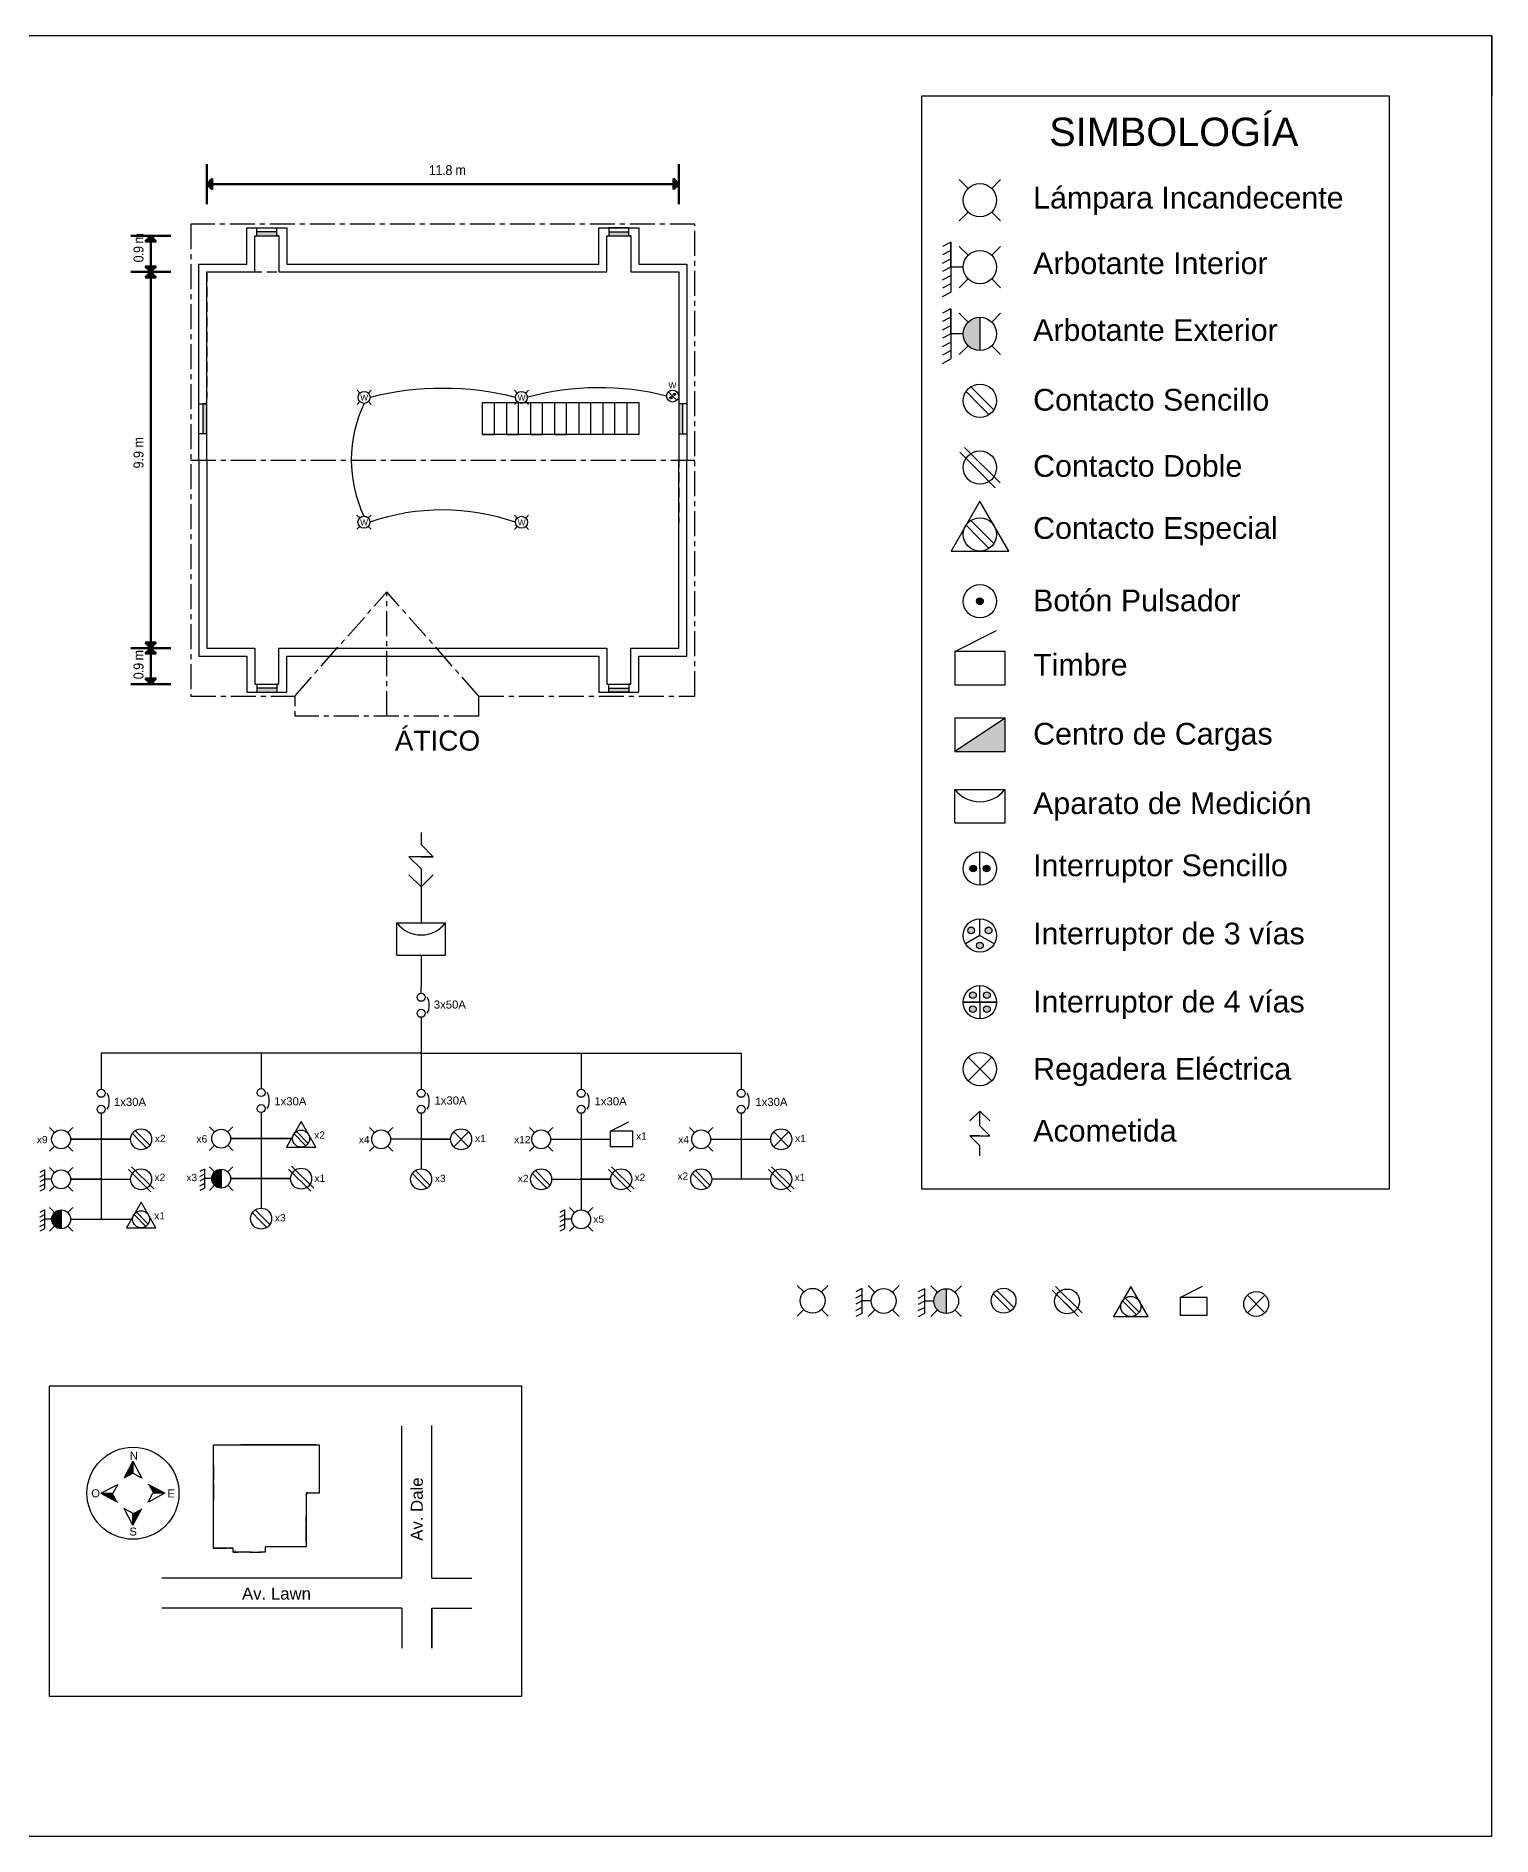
# Model space of a CAD drawing. Header units: millimetres. Extents: x 0 to 120, y 0 to 90.
# Drawn here: x 47.2 to 120, y 0 to 90 of the extents above; entities that cross this region are included whole.
import ezdxf

# ---------------------------------------------------------------- set-up
doc = ezdxf.new("R2010")
doc.units = ezdxf.units.MM
for name, pattern in [('CENTER', [2, 1.25, -0.25, 0.25, -0.25]), ('DASHED', [0.75, 0.5, -0.25]), ('PHANTOM', [2.5, 1.25, -0.25, 0.25, -0.25, 0.25, -0.25])]:
    doc.linetypes.add(name, pattern=pattern)
doc.styles.add('Annotative', font='arial.ttf')
doc.styles.add('Notes', font='arial.ttf', dxfattribs={"height": 3})

msp = doc.modelspace()

# ---------------------------------------------------------------- hatches: boundary and pattern name
at = {"lineweight": 90}
h = msp.add_hatch(color=256, dxfattribs=at)
h.set_gradient(color2=(0, 0, 0), one_color=1)
h.paths.add_polyline_path([(56.019, 82.873), (55.746, 82.6), (56.019, 82.327), (56.019, 82.6)])
h = msp.add_hatch(color=256, dxfattribs=at)
h.set_gradient(color2=(0, 0, 0), one_color=1)
h.paths.add_polyline_path([(79.073, 82.327), (79.346, 82.6), (79.073, 82.873), (79.073, 82.6)])
h = msp.add_hatch(color=256)
h.set_gradient(color2=(0, 0, 0), one_color=1)
h.paths.add_polyline_path([(94.4, 75.939, 0.414214), (93.565, 75.104, 0.414214), (94.4, 74.268)])
h.paths.add_polyline_path([(96.789, 39.175), (110.051, 39.175), (110.051, 37.221), (96.789, 37.221)], flags=9)
h.paths.add_polyline_path([(96.789, 42.533), (110.709, 42.533), (110.709, 40.597), (96.789, 40.597)], flags=9)
h.paths.add_polyline_path([(96.789, 45.942), (110.709, 45.942), (110.709, 44.005), (96.789, 44.005)], flags=9)
h.paths.add_polyline_path([(96.789, 49.348), (109.868, 49.348), (109.868, 47.399), (96.789, 47.399)], flags=9)
h.paths.add_polyline_path([(96.789, 52.455), (111.143, 52.455), (111.143, 50.518), (96.789, 50.518)], flags=9)
h.paths.add_polyline_path([(96.789, 55.927), (109.173, 55.927), (109.173, 53.961), (96.789, 53.961)], flags=9)
h.paths.add_polyline_path([(96.789, 59.38), (101.954, 59.38), (101.954, 57.733), (96.789, 57.733)], flags=9)
h.paths.add_polyline_path([(96.789, 62.594), (107.616, 62.594), (107.616, 60.941), (96.789, 60.941)], flags=9)
h.paths.add_polyline_path([(96.789, 66.215), (109.378, 66.215), (109.378, 64.266), (96.789, 64.266)], flags=9)
h.paths.add_polyline_path([(96.789, 69.317), (107.651, 69.317), (107.651, 67.65), (96.789, 67.65)], flags=9)
h.paths.add_polyline_path([(96.789, 72.625), (109.007, 72.625), (109.007, 70.959), (96.789, 70.959)], flags=9)
h.paths.add_polyline_path([(96.789, 76.112), (109.58, 76.112), (109.58, 74.465), (96.789, 74.465)], flags=9)
h.paths.add_polyline_path([(96.789, 79.455), (109.075, 79.455), (109.075, 77.808), (96.789, 77.808)], flags=9)
h.paths.add_polyline_path([(96.789, 82.732), (112.677, 82.732), (112.677, 80.795), (96.789, 80.795)], flags=9)
h = msp.add_hatch(color=256)
h.set_gradient(color2=(0, 0, 0), one_color=1)
h.paths.add_polyline_path([(58.246, 80.2), (58.246, 80), (59.246, 80), (59.246, 80.2)])
h.paths.add_polyline_path([(75.846, 80.2), (75.846, 80), (76.846, 80), (76.846, 80.2)])
h = msp.add_hatch(color=256, dxfattribs=at)
h.set_gradient(color2=(0, 0, 0), one_color=1)
h.paths.add_polyline_path([(53.219, 79.727), (52.946, 80), (52.673, 79.727), (52.946, 79.727)])
h = msp.add_hatch(color=256, dxfattribs=at)
h.set_gradient(color2=(0, 0, 0), one_color=1)
h.paths.add_polyline_path([(52.673, 78.473), (52.946, 78.2), (53.219, 78.473), (52.946, 78.473)])
h = msp.add_hatch(color=256, dxfattribs=at)
h.set_gradient(color2=(0, 0, 0), one_color=1)
h.paths.add_polyline_path([(53.219, 77.927), (52.946, 78.2), (52.673, 77.927), (52.946, 77.927)])
at = {"linetype": 'DASHED'}
h = msp.add_hatch(color=256, dxfattribs=at)
h.paths.add_polyline_path([(79.172, 72.082, 1), (79.072, 72.082, 1)])
h.paths.add_polyline_path([(79.003, 71.912, 1), (78.903, 71.912, 1)])
h = msp.add_hatch(color=256, dxfattribs=at)
h.set_gradient(color2=(0, 0, 0), one_color=1)
h.paths.add_polyline_path([(76.846, 57.2), (76.846, 57.4), (75.846, 57.4), (75.846, 57.2)])
h.paths.add_polyline_path([(58.246, 57.4), (58.246, 57.2), (59.246, 57.2), (59.246, 57.4)])
h.paths.add_polyline_path([(79.546, 71.616), (79.346, 71.616), (79.346, 70.6), (79.346, 70.116), (79.546, 70.116)])
h.paths.add_polyline_path([(55.746, 71.616), (55.546, 71.616), (55.546, 70.116), (55.746, 70.116)])
for points in [[(94.568, 61.737, 1), (94.233, 61.737, 1)], [(95.654, 55.89), (93.147, 54.219), (95.654, 54.219)], [(56.464, 33.34, 0.414214), (55.991, 32.868, 0.414214), (56.464, 32.395)], [(48.464, 31.307, 0.414214), (47.991, 30.834, 0.414214), (48.464, 30.362)], [(52.057, 18.737), (51.609, 17.904), (52.057, 18.14)], [(50.458, 17.141), (51.29, 16.694), (51.055, 17.141)], [(53.656, 17.135), (52.823, 17.583), (53.058, 17.135)], [(52.054, 15.539), (52.501, 16.372), (52.054, 16.137)]]:
    msp.add_hatch(color=256).paths.add_polyline_path(points)
at = {"lineweight": 90}
h = msp.add_hatch(color=256, dxfattribs=at)
h.set_gradient(color2=(0, 0, 0), one_color=1)
h.paths.add_polyline_path([(52.673, 59.673), (52.946, 59.4), (53.219, 59.673), (52.946, 59.673)])
h = msp.add_hatch(color=256, dxfattribs=at)
h.set_gradient(color2=(0, 0, 0), one_color=1)
h.paths.add_polyline_path([(53.219, 59.127), (52.946, 59.4), (52.673, 59.127), (52.946, 59.127)])
h = msp.add_hatch(color=256, dxfattribs=at)
h.set_gradient(color2=(0, 0, 0), one_color=1)
h.paths.add_polyline_path([(52.673, 57.873), (52.946, 57.6), (53.219, 57.873), (52.946, 57.873)])
h = msp.add_hatch(color=256)
h.paths.add_polyline_path([(94.233, 48.371, 1), (93.899, 48.371, 1)])
h.paths.add_polyline_path([(94.902, 48.371, 1), (94.568, 48.371, 1)])
h = msp.add_hatch(color=256)
h.paths.add_polyline_path([(95.002, 45.281, 1), (94.667, 45.281, 1)])
h.paths.add_polyline_path([(93.799, 45.281, 1), (94.133, 45.281, 1)])
h.paths.add_polyline_path([(94.568, 44.529, 1), (94.233, 44.529, 1)])
h.paths.add_polyline_path([(94.918, 42.039, 1), (94.584, 42.039, 1)])
h.paths.add_polyline_path([(94.217, 42.039, 1), (93.883, 42.039, 1)])
h.paths.add_polyline_path([(94.217, 41.338, 1), (93.883, 41.338, 1)])
h.paths.add_polyline_path([(94.918, 41.338, 1), (94.584, 41.338, 1)])
at = {"linetype": 'DASHED', "lineweight": 90}
h = msp.add_hatch(color=256, dxfattribs=at)
h.set_gradient(color2=(0, 0, 0), one_color=1)
h.paths.add_polyline_path([(92.713, 26.122), (92.713, 27.366, 0.414214), (92.091, 26.744, 0.414214)])

# ---------------------------------------------------------------- linework, layer by layer
for p, q in [((120, 90), (0, 90)), ((120, 0), (120, 90)), ((120, 90), (120, 87)), ((93.81, 82.377), (93.367, 82.82)), ((94.991, 82.377), (95.434, 82.82)), ((93.81, 81.196), (93.367, 80.753)), ((94.991, 81.196), (95.434, 80.753)), ((57.746, 78.6), (57.746, 80.4)), ((57.746, 80.4), (59.746, 80.4)), ((58.246, 80), (58.246, 80.4)), ((59.246, 80.2), (58.246, 80.2)), ((59.246, 80), (59.246, 80.4)), ((59.746, 80.4), (59.746, 78.6)), ((75.346, 78.6), (75.346, 80.4)), ((75.346, 80.4), (77.346, 80.4)), ((76.846, 80.4), (75.846, 80.4)), ((75.846, 80.4), (75.846, 80)), ((75.846, 80.2), (76.846, 80.2)), ((76.846, 80), (76.846, 80.4)), ((77.346, 80.4), (77.346, 78.6)), ((58.146, 78.2), (58.146, 80)), ((58.146, 80), (59.346, 80)), ((58.146, 80), (58.246, 80)), ((59.346, 80), (59.246, 80)), ((59.346, 80), (59.346, 78.2)), ((75.746, 78.2), (75.746, 80)), ((75.746, 80), (76.946, 80)), ((76.946, 80), (76.846, 80)), ((76.946, 80), (76.946, 78.2)), ((92.939, 79.698), (92.527, 79.48)), ((92.939, 79.281), (92.527, 79.062)), ((92.939, 79.698), (92.938, 77.192)), ((92.939, 78.445), (92.939, 79.698)), ((92.939, 79.698), (92.939, 79.281)), ((92.939, 79.281), (92.939, 78.863)), ((93.81, 79.036), (93.367, 79.479)), ((94.991, 79.036), (95.434, 79.479)), ((55.346, 68.8), (55.346, 78.6)), ((55.346, 78.6), (57.746, 78.6)), ((59.746, 78.6), (75.346, 78.6)), ((77.346, 78.6), (79.746, 78.6)), ((79.746, 78.6), (79.746, 68.8)), ((92.527, 78.644), (92.939, 78.863)), ((92.939, 78.445), (92.527, 78.227)), ((92.939, 78.863), (92.939, 78.445)), ((92.939, 78.863), (92.939, 78.445)), ((93.565, 78.445), (92.939, 78.445)), ((92.939, 78.445), (92.939, 78.027)), ((55.746, 68.8), (55.746, 78.2)), ((55.746, 78.2), (58.146, 78.2)), ((59.346, 78.2), (75.746, 78.2)), ((76.946, 78.2), (79.346, 78.2)), ((79.346, 78.2), (79.346, 68.8)), ((92.527, 77.809), (92.939, 78.027)), ((92.938, 77.61), (92.527, 77.391)), ((92.939, 78.027), (92.938, 77.61)), ((92.939, 78.027), (92.938, 77.61)), ((92.938, 77.61), (92.938, 77.192)), ((93.81, 77.854), (93.367, 77.411)), ((94.991, 77.854), (95.434, 77.411)), ((92.527, 76.974), (92.938, 77.192)), ((92.939, 76.357), (92.527, 76.138)), ((92.939, 75.939), (92.527, 75.721)), ((92.939, 76.357), (92.938, 73.851)), ((92.939, 75.104), (92.939, 76.357)), ((92.939, 76.357), (92.939, 75.939)), ((92.939, 75.939), (92.939, 75.521)), ((93.81, 75.694), (93.367, 76.137)), ((94.4, 75.939), (94.4, 74.268)), ((94.991, 75.694), (95.434, 76.137)), ((92.527, 75.303), (92.939, 75.521)), ((92.939, 75.104), (92.527, 74.885)), ((92.939, 75.521), (92.939, 75.104)), ((92.939, 75.521), (92.939, 75.104)), ((93.565, 75.104), (92.939, 75.104)), ((92.939, 75.104), (92.939, 74.686)), ((92.527, 74.468), (92.939, 74.686)), ((92.938, 74.268), (92.527, 74.05)), ((92.527, 73.632), (92.938, 73.851)), ((92.939, 74.686), (92.938, 74.268)), ((92.939, 74.686), (92.938, 74.268)), ((92.938, 74.268), (92.938, 73.851)), ((93.81, 74.513), (93.367, 74.07)), ((94.991, 74.513), (95.434, 74.07)), ((63.4, 72.146), (63.259, 72.287)), ((63.825, 72.146), (63.966, 72.287)), ((71.267, 72.146), (71.126, 72.287)), ((71.691, 72.146), (71.833, 72.287)), ((94.282, 71.644), (93.704, 72.223)), ((95.097, 71.301), (93.94, 72.459)), ((55.546, 71.616), (55.546, 70.116)), ((63.4, 71.721), (63.259, 71.58)), ((63.825, 71.721), (63.966, 71.58)), ((69.539, 71.674), (73.439, 71.674)), ((69.539, 70.074), (69.539, 71.674)), ((70.139, 70.074), (70.139, 71.674)), ((70.139, 71.674), (70.739, 71.674)), ((70.739, 71.674), (70.739, 70.074)), ((71.267, 71.721), (71.126, 71.58)), ((71.339, 70.074), (71.339, 71.674)), ((71.339, 71.674), (71.939, 71.674)), ((71.691, 71.721), (71.833, 71.58)), ((71.939, 71.674), (71.939, 70.074)), ((72.539, 70.074), (72.539, 71.674)), ((72.539, 71.674), (73.139, 71.674)), ((73.139, 71.674), (73.139, 70.074)), ((73.439, 71.674), (77.339, 71.674)), ((73.739, 70.074), (73.739, 71.674)), ((73.739, 71.674), (74.339, 71.674)), ((74.339, 71.674), (74.339, 70.074)), ((74.939, 70.074), (74.939, 71.674)), ((74.939, 71.674), (75.539, 71.674)), ((75.539, 71.674), (75.539, 70.074)), ((76.139, 70.074), (76.139, 71.674)), ((76.139, 71.674), (76.739, 71.674)), ((76.739, 71.674), (76.739, 70.074)), ((77.339, 71.674), (77.339, 70.874)), ((79.546, 70.116), (79.546, 71.616)), ((94.282, 71.644), (94.861, 71.065)), ((77.339, 70.874), (77.339, 70.074)), ((73.439, 70.074), (69.539, 70.074)), ((69.539, 70.074), (69.839, 70.074)), ((69.839, 70.074), (70.139, 70.074)), ((70.739, 70.074), (71.339, 70.074)), ((71.939, 70.074), (72.539, 70.074)), ((73.139, 70.074), (73.739, 70.074)), ((77.339, 70.074), (73.439, 70.074)), ((95.405, 67.653), (93.633, 69.425)), ((54.946, 68.8), (55.346, 68.8)), ((55.346, 68.8), (55.746, 68.8)), ((55.346, 68.8), (55.346, 59)), ((55.746, 68.8), (55.746, 59.4)), ((79.346, 59.4), (79.346, 68.8)), ((79.746, 59), (79.746, 68.8)), ((94.282, 68.302), (93.396, 69.188)), ((94.282, 68.302), (95.168, 67.416)), ((63.392, 65.904), (63.251, 66.045)), ((63.816, 65.904), (63.958, 66.045)), ((71.269, 65.899), (71.128, 66.04)), ((71.693, 65.899), (71.835, 66.04)), ((95.097, 64.618), (93.94, 65.776)), ((63.392, 65.48), (63.251, 65.338)), ((63.816, 65.48), (63.958, 65.338)), ((71.269, 65.475), (71.128, 65.333)), ((71.693, 65.475), (71.835, 65.333)), ((94.282, 64.961), (93.704, 65.54)), ((94.282, 64.961), (94.861, 64.382)), ((93.147, 59.231), (95.221, 60.268)), ((55.346, 59), (57.746, 59)), ((55.746, 59.4), (58.146, 59.4)), ((57.746, 59), (57.746, 57.2)), ((58.146, 59.4), (58.146, 57.6)), ((59.346, 57.6), (59.346, 59.4)), ((59.346, 59.4), (75.746, 59.4)), ((59.746, 57.2), (59.746, 59)), ((59.746, 59), (75.346, 59)), ((75.346, 59), (75.346, 57.2)), ((75.746, 59.4), (75.746, 57.6)), ((76.946, 57.6), (76.946, 59.4)), ((76.946, 59.4), (79.346, 59.4)), ((77.346, 57.2), (77.346, 59)), ((77.346, 59), (79.746, 59)), ((95.654, 59.231), (93.147, 59.231)), ((93.147, 59.231), (93.147, 57.561)), ((95.654, 57.561), (95.654, 59.231)), ((95.654, 57.561), (95.654, 59.231)), ((57.746, 57.2), (59.746, 57.2)), ((58.146, 57.6), (59.346, 57.6)), ((58.146, 57.6), (58.246, 57.6)), ((58.246, 57.6), (58.246, 57.2)), ((59.246, 57.4), (58.246, 57.4)), ((59.346, 57.6), (59.246, 57.6)), ((59.246, 57.6), (59.246, 57.2)), ((75.346, 57.2), (77.346, 57.2)), ((75.746, 57.6), (76.946, 57.6)), ((75.846, 57.2), (75.846, 57.6)), ((75.846, 57.4), (76.846, 57.4)), ((76.846, 57.2), (75.846, 57.2)), ((76.946, 57.6), (76.846, 57.6)), ((76.846, 57.6), (76.846, 57.2)), ((93.147, 57.561), (95.654, 57.561)), ((95.654, 55.89), (93.147, 55.89)), ((93.147, 55.89), (93.147, 54.219)), ((95.654, 55.89), (93.147, 54.219)), ((95.654, 54.219), (95.654, 55.89)), ((93.147, 54.219), (95.654, 54.219)), ((93.147, 52.332), (95.654, 52.332)), ((93.147, 50.661), (93.147, 52.332)), ((95.654, 50.661), (95.654, 52.332)), ((93.147, 50.661), (95.654, 50.661)), ((66.464, 50.177), (66.464, 49.569)), ((66.464, 49.569), (67.071, 48.962)), ((66.464, 48.962), (65.856, 48.962)), ((67.071, 48.962), (65.856, 48.962)), ((65.856, 48.962), (66.464, 48.354)), ((66.464, 48.962), (67.071, 48.962)), ((67.071, 48.962), (66.464, 48.962)), ((94.4, 48.371), (94.4, 49.207)), ((66.464, 47.454), (65.856, 48.051)), ((66.464, 48.354), (66.464, 47.454)), ((66.464, 47.454), (67.071, 48.051)), ((94.4, 48.371), (94.4, 47.536)), ((66.464, 47.454), (66.464, 45.654)), ((65.249, 45.654), (67.679, 45.654)), ((65.249, 44.034), (65.249, 45.654)), ((67.679, 44.034), (67.679, 45.654)), ((94.4, 45.03), (93.677, 44.612)), ((94.4, 45.03), (93.677, 44.612)), ((94.4, 45.03), (93.677, 44.612)), ((94.4, 45.03), (93.677, 44.612)), ((94.4, 45.03), (94.4, 45.865)), ((94.4, 45.03), (94.4, 45.865)), ((94.4, 45.03), (94.4, 45.865)), ((94.4, 45.03), (94.4, 45.865)), ((94.4, 45.03), (95.124, 44.612)), ((94.4, 45.03), (95.124, 44.612)), ((94.4, 45.03), (95.124, 44.612)), ((94.4, 45.03), (95.124, 44.612)), ((65.249, 44.034), (67.679, 44.034)), ((66.464, 44.034), (66.464, 42.434)), ((66.464, 42.134), (66.464, 42.434)), ((94.4, 41.688), (94.4, 42.524)), ((94.4, 41.688), (93.565, 41.688)), ((93.565, 41.688), (95.236, 41.688)), ((95.236, 41.688), (94.4, 41.688)), ((94.4, 41.688), (94.4, 40.853)), ((94.4, 41.688), (94.751, 41.688)), ((66.464, 40.934), (66.464, 39.134)), ((50.464, 39.134), (50.464, 37.334)), ((66.464, 39.134), (50.464, 39.134)), ((58.464, 39.134), (58.464, 37.368)), ((66.464, 39.134), (66.464, 37.334)), ((66.464, 39.134), (82.464, 39.134)), ((74.464, 39.134), (74.464, 37.334)), ((82.464, 39.134), (82.464, 37.334)), ((93.81, 38.938), (94.991, 37.756)), ((94.991, 38.938), (93.81, 37.756)), ((50.464, 36.134), (50.464, 35.834)), ((58.464, 36.168), (58.464, 35.868)), ((66.464, 36.134), (66.464, 35.834)), ((74.464, 36.134), (74.464, 35.834)), ((82.464, 36.134), (82.464, 35.834)), ((94.4, 36.249), (93.899, 35.757)), ((94.4, 35.507), (94.4, 36.249)), ((94.4, 36.249), (94.902, 35.757)), ((48.13, 35.168), (47.879, 35.419)), ((48.798, 35.168), (49.048, 35.419)), ((50.464, 35.834), (50.464, 34.834)), ((52.389, 34.76), (52.026, 35.124)), ((52.902, 34.545), (52.174, 35.272)), ((56.13, 35.202), (55.879, 35.452)), ((56.798, 35.202), (57.048, 35.452)), ((58.464, 35.868), (58.464, 34.868)), ((60.698, 34.513), (60.109, 35.102)), ((60.818, 34.633), (60.229, 35.222)), ((64.13, 35.168), (63.879, 35.419)), ((64.798, 35.168), (65.048, 35.419)), ((66.464, 35.834), (66.464, 34.834)), ((68.093, 35.205), (68.835, 34.463)), ((68.835, 35.205), (68.093, 34.463)), ((72.13, 35.168), (71.879, 35.419)), ((72.798, 35.168), (73.048, 35.419)), ((74.464, 35.834), (74.464, 34.834)), ((75.91, 35.238), (76.847, 35.707)), ((77.043, 35.238), (75.91, 35.238)), ((75.91, 35.238), (75.91, 34.483)), ((77.043, 34.483), (77.043, 35.238)), ((80.13, 35.168), (79.879, 35.419)), ((80.798, 35.168), (81.048, 35.419)), ((82.464, 35.834), (82.464, 34.834)), ((84.093, 35.205), (84.835, 34.463)), ((84.835, 35.205), (84.093, 34.463)), ((94.902, 35.005), (94.4, 35.507)), ((48.13, 34.5), (47.879, 34.25)), ((48.798, 34.5), (49.048, 34.25)), ((51.939, 34.834), (48.936, 34.834)), ((48.936, 34.834), (50.464, 34.834)), ((50.464, 34.834), (51.939, 34.834)), ((50.464, 34.834), (50.464, 32.834)), ((52.389, 34.76), (52.753, 34.396)), ((56.13, 34.534), (55.879, 34.283)), ((56.798, 34.534), (57.048, 34.283)), ((59.973, 34.868), (56.936, 34.868)), ((56.936, 34.868), (58.464, 34.868)), ((58.464, 34.868), (59.973, 34.868)), ((58.464, 34.868), (58.464, 32.868)), ((64.13, 34.5), (63.879, 34.25)), ((64.798, 34.5), (65.048, 34.25)), ((67.939, 34.834), (64.936, 34.834)), ((66.464, 34.834), (67.939, 34.834)), ((66.464, 34.834), (66.464, 33.359)), ((72.13, 34.5), (71.879, 34.25)), ((72.798, 34.5), (73.048, 34.25)), ((72.936, 34.834), (74.464, 34.834)), ((74.464, 34.834), (75.91, 34.834)), ((74.464, 34.834), (74.464, 32.834)), ((75.91, 34.483), (77.043, 34.483)), ((80.13, 34.5), (79.879, 34.25)), ((80.798, 34.5), (81.048, 34.25)), ((80.936, 34.834), (82.464, 34.834)), ((82.464, 34.834), (83.939, 34.834)), ((82.464, 34.834), (82.464, 32.834)), ((94.4, 35.005), (93.899, 35.005)), ((93.899, 35.005), (94.4, 35.005)), ((94.4, 34.504), (93.899, 35.005)), ((93.899, 35.005), (94.902, 35.005)), ((94.4, 35.005), (94.902, 35.005)), ((94.4, 34.003), (94.4, 34.504)), ((47.637, 33.307), (47.404, 33.183)), ((47.637, 33.307), (47.637, 33.071)), ((48.13, 33.168), (47.879, 33.419)), ((48.798, 33.168), (49.048, 33.419)), ((52.946, 32.203), (51.833, 33.317)), ((53.095, 32.352), (51.981, 33.465)), ((55.637, 33.34), (55.404, 33.217)), ((55.637, 33.34), (55.637, 33.104)), ((56.13, 33.202), (55.879, 33.452)), ((56.464, 33.34), (56.464, 32.395)), ((56.798, 33.202), (57.048, 33.452)), ((60.946, 32.237), (59.833, 33.35)), ((61.095, 32.385), (59.981, 33.499)), ((76.946, 32.203), (75.833, 33.317)), ((77.095, 32.352), (75.981, 33.465)), ((84.946, 32.203), (83.833, 33.317)), ((85.095, 32.352), (83.981, 33.465)), ((47.404, 32.947), (47.637, 33.071)), ((47.637, 32.834), (47.404, 32.711)), ((47.404, 32.475), (47.637, 32.598)), ((47.637, 33.071), (47.637, 32.834)), ((47.991, 32.834), (47.637, 32.834)), ((47.637, 32.834), (47.637, 32.598)), ((47.637, 32.598), (47.637, 32.362)), ((48.13, 32.5), (47.879, 32.25)), ((48.798, 32.5), (49.048, 32.25)), ((50.464, 32.834), (48.936, 32.834)), ((48.936, 32.834), (51.939, 32.834)), ((50.464, 32.834), (50.464, 30.834)), ((55.404, 32.98), (55.637, 33.104)), ((55.637, 32.868), (55.404, 32.744)), ((55.404, 32.508), (55.637, 32.632)), ((55.637, 33.104), (55.637, 32.868)), ((55.991, 32.868), (55.637, 32.868)), ((55.637, 32.868), (55.637, 32.632)), ((55.637, 32.632), (55.637, 32.395)), ((56.13, 32.534), (55.879, 32.283)), ((56.798, 32.534), (57.048, 32.283)), ((58.464, 32.868), (56.936, 32.868)), ((56.936, 32.868), (59.939, 32.868)), ((59.939, 32.868), (58.464, 32.868)), ((58.464, 32.868), (58.464, 31.393)), ((66.389, 32.76), (66.026, 33.124)), ((66.902, 32.545), (66.174, 33.272)), ((66.389, 32.76), (66.753, 32.396)), ((72.389, 32.76), (72.026, 33.124)), ((72.902, 32.545), (72.174, 33.272)), ((72.389, 32.76), (72.753, 32.396)), ((72.989, 32.834), (75.939, 32.834)), ((75.939, 32.834), (74.464, 32.834)), ((74.464, 32.834), (74.464, 31.307)), ((80.389, 32.76), (80.026, 33.124)), ((80.902, 32.545), (80.174, 33.272)), ((80.389, 32.76), (80.753, 32.396)), ((82.464, 32.834), (80.989, 32.834)), ((83.939, 32.834), (82.464, 32.834)), ((47.637, 32.362), (47.404, 32.238)), ((55.637, 32.395), (55.404, 32.272)), ((47.637, 31.307), (47.404, 31.183)), ((47.404, 30.947), (47.637, 31.071)), ((47.637, 30.834), (47.404, 30.711)), ((47.637, 31.307), (47.637, 31.071)), ((47.637, 31.071), (47.637, 30.834)), ((47.991, 30.834), (47.637, 30.834)), ((47.637, 30.834), (47.637, 30.598)), ((48.13, 31.168), (47.879, 31.419)), ((48.464, 31.307), (48.464, 30.362)), ((48.798, 31.168), (49.048, 31.419)), ((48.936, 30.834), (51.973, 30.834)), ((52.698, 30.48), (52.109, 31.069)), ((52.818, 30.6), (52.229, 31.189)), ((58.389, 30.794), (58.026, 31.157)), ((58.902, 30.578), (58.174, 31.306)), ((58.389, 30.794), (58.753, 30.43)), ((73.637, 31.307), (73.404, 31.183)), ((73.404, 30.947), (73.637, 31.071)), ((73.637, 30.834), (73.404, 30.711)), ((73.637, 31.307), (73.637, 31.071)), ((73.637, 31.071), (73.637, 30.834)), ((73.991, 30.834), (73.637, 30.834)), ((73.637, 30.834), (73.637, 30.598)), ((74.13, 31.168), (73.879, 31.419)), ((74.798, 31.168), (75.048, 31.419)), ((47.404, 30.475), (47.637, 30.598)), ((47.637, 30.362), (47.404, 30.238)), ((47.637, 30.598), (47.637, 30.362)), ((48.13, 30.5), (47.879, 30.25)), ((48.798, 30.5), (49.048, 30.25)), ((73.404, 30.475), (73.637, 30.598)), ((73.637, 30.362), (73.404, 30.238)), ((73.637, 30.598), (73.637, 30.362)), ((74.13, 30.5), (73.879, 30.25)), ((74.798, 30.5), (75.048, 30.25)), ((85.595, 27.201), (85.265, 27.531)), ((86.475, 27.201), (86.805, 27.531)), ((88.5, 27.374), (88.194, 27.212)), ((88.194, 26.901), (88.5, 27.063)), ((88.5, 27.374), (88.5, 27.063)), ((88.5, 27.063), (88.5, 26.752)), ((88.5, 27.063), (88.5, 26.752)), ((89.149, 27.192), (88.819, 27.522)), ((90.028, 27.192), (90.358, 27.522)), ((91.624, 27.366), (91.318, 27.204)), ((91.318, 26.893), (91.624, 27.055)), ((91.624, 27.366), (91.624, 27.055)), ((91.624, 27.055), (91.624, 26.744)), ((91.624, 27.055), (91.624, 26.744)), ((92.273, 27.184), (91.943, 27.514)), ((92.713, 27.366), (92.713, 26.122)), ((93.153, 27.184), (93.483, 27.514)), ((95.492, 26.674), (95.061, 27.105)), ((96.099, 26.419), (95.237, 27.281)), ((99.329, 25.979), (98.01, 27.299)), ((99.505, 26.155), (98.186, 27.475)), ((104.416, 26.932), (105.527, 27.488)), ((107.771, 27.045), (108.651, 26.166)), ((108.651, 27.045), (107.771, 26.166)), ((85.595, 26.321), (85.265, 25.991)), ((86.475, 26.321), (86.805, 25.991)), ((88.5, 26.752), (88.194, 26.59)), ((88.194, 26.278), (88.5, 26.441)), ((88.5, 26.13), (88.194, 25.967)), ((88.966, 26.752), (88.5, 26.752)), ((88.5, 26.752), (88.5, 26.441)), ((88.5, 26.441), (88.5, 26.13)), ((88.5, 26.441), (88.5, 26.13)), ((89.149, 26.312), (88.819, 25.982)), ((90.028, 26.312), (90.358, 25.982)), ((91.624, 26.744), (91.318, 26.582)), ((91.318, 26.27), (91.624, 26.433)), ((91.624, 26.122), (91.318, 25.959)), ((92.091, 26.744), (91.624, 26.744)), ((91.624, 26.744), (91.624, 26.433)), ((91.624, 26.433), (91.624, 26.122)), ((91.624, 26.433), (91.624, 26.122)), ((92.273, 26.304), (91.943, 25.974)), ((93.153, 26.304), (93.482, 25.974)), ((95.492, 26.674), (95.923, 26.243)), ((98.67, 26.639), (99.329, 25.979)), ((102.223, 26.055), (101.525, 26.753)), ((102.365, 26.197), (101.667, 26.896)), ((101.874, 26.404), (102.223, 26.055)), ((105.759, 26.932), (104.416, 26.932)), ((104.416, 26.932), (104.416, 26.036)), ((105.759, 26.036), (105.759, 26.932)), ((105.759, 26.036), (105.759, 26.932)), ((104.416, 26.036), (105.759, 26.036)), ((65.5, 12.886), (65.5, 20.5)), ((67, 12.886), (67, 20.527)), ((56.085, 18.718), (56.085, 19.554)), ((56.085, 19.554), (57.531, 19.554)), ((61.196, 19.554), (57.453, 19.554)), ((57.458, 19.554), (57.605, 19.554)), ((57.605, 19.554), (60.645, 19.554)), ((60.645, 19.554), (61.115, 19.554)), ((61.115, 19.554), (61.196, 19.554)), ((61.196, 19.551), (61.196, 19.554)), ((61.196, 19.554), (61.367, 19.554)), ((61.367, 19.554), (61.367, 17.141)), ((52.057, 18.737), (51.609, 17.904)), ((51.609, 17.904), (52.054, 18.138)), ((52.496, 17.9), (52.054, 18.138)), ((52.057, 18.737), (52.496, 17.9)), ((52.057, 18.737), (52.057, 18.138)), ((56.085, 14.386), (56.085, 18.718)), ((50.458, 17.141), (51.295, 17.58)), ((50.458, 17.141), (51.29, 16.694)), ((50.458, 17.141), (51.057, 17.141)), ((51.295, 17.58), (51.057, 17.138)), ((52.819, 16.696), (53.057, 17.138)), ((53.656, 17.135), (52.819, 16.696)), ((53.656, 17.135), (52.823, 17.583)), ((53.656, 17.135), (53.057, 17.135)), ((56.085, 17.635), (56.085, 16.78)), ((60.721, 17.141), (60.721, 14.462)), ((60.721, 17.141), (60.721, 16.932)), ((60.949, 17.141), (60.778, 17.142)), ((61.367, 17.141), (60.949, 17.141)), ((61.253, 17.141), (61.253, 17.141)), ((52.054, 15.539), (51.614, 16.376)), ((51.614, 16.376), (52.057, 16.138)), ((52.054, 15.539), (52.501, 16.372)), ((60.721, 16.932), (60.721, 16.837)), ((60.721, 16.628), (60.721, 16.533)), ((52.054, 15.539), (52.054, 16.138)), ((60.721, 15.602), (60.721, 15.982)), ((60.721, 15.146), (60.721, 15.526)), ((58.745, 14.462), (58.669, 14.462)), ((58.669, 14.462), (58.669, 14.196)), ((60.721, 14.462), (58.745, 14.462)), ((60.721, 14.88), (60.721, 15.07)), ((60.721, 14.69), (60.721, 14.88)), ((57.073, 14.386), (56.085, 14.386)), ((57.073, 14.386), (56.085, 14.386)), ((56.085, 14.386), (56.237, 14.386)), ((56.237, 14.386), (56.731, 14.386)), ((56.883, 14.386), (56.959, 14.386)), ((57.073, 14.196), (57.073, 14.386)), ((57.985, 14.196), (57.073, 14.196)), ((57.073, 14.196), (57.301, 14.196)), ((57.149, 14.272), (57.168, 14.272)), ((57.168, 14.272), (57.158, 14.272)), ((57.985, 14.196), (57.89, 14.196)), ((57.89, 14.196), (57.937, 14.196)), ((57.89, 14.196), (57.966, 14.196)), ((57.966, 14.196), (57.89, 14.196)), ((57.985, 14.196), (58.46, 14.196)), ((58.669, 14.196), (58.365, 14.196)), ((58.669, 14.196), (58.365, 14.196)), ((58.46, 14.196), (58.384, 14.196)), ((65.5, 12.886), (53.5, 12.886)), ((67, 12.886), (69, 12.886)), ((65.5, 11.386), (53.5, 11.386)), ((65.5, 11.386), (65.5, 9.386)), ((67, 11.386), (67, 9.386)), ((67, 9.386), (67, 11.386)), ((67, 11.386), (69, 11.386)), ((0, 0), (120, 0))]:
    msp.add_line(p, q)
at = {"lineweight": 90}
for p, q in [((55.746, 82.6), (55.746, 83.6)), ((55.746, 83.6), (55.746, 82.6)), ((55.746, 82.6), (56.019, 82.873)), ((56.019, 82.873), (56.019, 82.6)), ((79.346, 82.6), (79.073, 82.873)), ((79.073, 82.873), (79.073, 82.6)), ((79.346, 82.6), (79.346, 83.6)), ((55.746, 82.6), (56.019, 82.327)), ((55.746, 81.6), (55.746, 82.6)), ((55.746, 82.6), (79.346, 82.6)), ((56.019, 82.327), (56.019, 82.6)), ((79.346, 82.6), (79.073, 82.327)), ((79.073, 82.327), (79.073, 82.6)), ((79.346, 81.6), (79.346, 82.6)), ((52.946, 80), (51.946, 80)), ((51.946, 80), (52.946, 80)), ((52.946, 80), (52.673, 79.727)), ((52.673, 79.727), (52.946, 79.727)), ((53.946, 80), (52.946, 80)), ((52.946, 80), (52.946, 57.6)), ((52.946, 80), (53.219, 79.727)), ((53.219, 79.727), (52.946, 79.727)), ((52.946, 78.2), (52.673, 78.473)), ((52.673, 78.473), (52.946, 78.473)), ((52.946, 78.2), (53.219, 78.473)), ((53.219, 78.473), (52.946, 78.473)), ((52.946, 78.2), (51.946, 78.2)), ((51.946, 78.2), (53.946, 78.2)), ((52.946, 78.2), (52.673, 77.927)), ((52.673, 77.927), (52.946, 77.927)), ((52.946, 78.2), (53.219, 77.927)), ((53.219, 77.927), (52.946, 77.927)), ((52.946, 59.4), (52.673, 59.673)), ((52.673, 59.673), (52.946, 59.673)), ((52.946, 59.4), (53.219, 59.673)), ((53.219, 59.673), (52.946, 59.673)), ((52.946, 59.4), (51.946, 59.4)), ((51.946, 59.4), (53.946, 59.4)), ((52.946, 59.4), (52.673, 59.127)), ((52.673, 59.127), (52.946, 59.127)), ((52.946, 59.4), (53.219, 59.127)), ((53.219, 59.127), (52.946, 59.127)), ((52.946, 57.6), (52.673, 57.873)), ((52.673, 57.873), (52.946, 57.873)), ((52.946, 57.6), (53.219, 57.873)), ((53.219, 57.873), (52.946, 57.873)), ((52.946, 57.6), (51.946, 57.6)), ((52.946, 57.6), (53.946, 57.6)), ((60.74, 17.141), (60.721, 17.141)), ((60.778, 17.142), (60.74, 17.142))]:
    msp.add_line(p, q, dxfattribs=at)
at = {"linetype": 'CENTER'}
for p, q in [((54.946, 80.6), (54.946, 57)), ((80.146, 80.6), (54.946, 80.6)), ((80.146, 57), (80.146, 80.6)), ((54.946, 68.8), (80.146, 68.8)), ((60.146, 57), (64.746, 62.2)), ((64.746, 56), (64.746, 62.2)), ((69.346, 57), (64.746, 62.2)), ((54.946, 57), (60.146, 57)), ((69.346, 56), (69.346, 57)), ((69.346, 57), (80.146, 57)), ((69.346, 56), (60.146, 56))]:
    msp.add_line(p, q, dxfattribs=at)
at = {"linetype": 'DASHED'}
for p, q in [((79.746, 78.6), (79.746, 72.1)), ((55.746, 78.2), (63.612, 78.2)), ((55.746, 78.2), (55.746, 71.933)), ((55.346, 70.6), (55.346, 72.1)), ((79.037, 71.997), (78.825, 72.209)), ((79.346, 72.1), (79.346, 70.6)), ((79.746, 72.1), (79.746, 72.1)), ((55.346, 71.616), (55.746, 71.616)), ((55.746, 71.616), (55.546, 71.616)), ((79.037, 71.997), (79.249, 71.785)), ((79.346, 71.933), (79.346, 65.667)), ((79.746, 71.616), (79.346, 71.616)), ((55.746, 70.116), (55.346, 70.116)), ((79.346, 70.116), (79.746, 70.116)), ((63.612, 59.4), (71.479, 59.4)), ((60.146, 57), (60.146, 56)), ((56.085, 14.386), (56.085, 14.614))]:
    msp.add_line(p, q, dxfattribs=at)
at = {"linetype": 'PHANTOM'}
for p, q in [((56.085, 18.528), (56.085, 17.768)), ((56.085, 15.583), (56.085, 16.647))]:
    msp.add_line(p, q, dxfattribs=at)
for points in [[(91.5, 87), (114.867, 87), (114.867, 32.337), (91.5, 32.337)], [(94.4, 66.75), (92.954, 64.244), (95.847, 64.244)], [(60.464, 35.718), (59.727, 34.443), (61.2, 34.443)], [(52.464, 31.685), (51.727, 30.409), (53.2, 30.409)], [(101.945, 27.483), (101.072, 25.971), (102.818, 25.971)], [(71.5, 22.5), (47.859, 22.5), (47.859, 7), (71.5, 7)]]:
    msp.add_lwpolyline(points, close=True)
for centre, radius in [((94.4, 81.787), 0.835), ((94.4, 78.445), 0.835), ((94.4, 75.104), 0.835), ((63.612, 71.933), 0.3), ((71.479, 71.933), 0.3), ((79.037, 71.997), 0.3), ((94.4, 71.762), 0.835), ((94.4, 68.421), 0.835), ((63.604, 65.692), 0.3), ((71.481, 65.687), 0.3), ((94.4, 65.079), 0.835), ((94.4, 61.737), 0.835), ((94.4, 61.737), 0.167), ((94.4, 48.371), 0.835), ((94.066, 48.371), 0.167), ((94.735, 48.371), 0.167), ((94.4, 45.03), 0.835), ((93.966, 45.281), 0.167), ((94.835, 45.281), 0.167), ((94.4, 44.529), 0.167), ((94.4, 41.688), 0.835), ((66.464, 41.934), 0.2), ((94.05, 42.039), 0.167), ((94.05, 41.338), 0.167), ((94.751, 42.039), 0.167), ((94.751, 41.338), 0.167), ((66.464, 41.134), 0.2), ((94.4, 38.347), 0.835), ((50.464, 37.134), 0.2), ((58.464, 37.168), 0.2), ((66.464, 37.134), 0.2), ((74.464, 37.134), 0.2), ((82.464, 37.134), 0.2), ((50.464, 36.334), 0.2), ((58.464, 36.368), 0.2), ((66.464, 36.334), 0.2), ((74.464, 36.334), 0.2), ((82.464, 36.334), 0.2), ((48.464, 34.834), 0.472), ((52.464, 34.834), 0.525), ((56.464, 34.868), 0.472), ((60.464, 34.868), 0.425), ((64.464, 34.834), 0.472), ((68.464, 34.834), 0.525), ((72.464, 34.834), 0.472), ((80.464, 34.834), 0.472), ((84.464, 34.834), 0.525), ((48.464, 32.834), 0.472), ((52.464, 32.834), 0.525), ((56.464, 32.868), 0.472), ((60.464, 32.868), 0.525), ((66.464, 32.834), 0.525), ((72.464, 32.834), 0.525), ((76.464, 32.834), 0.525), ((80.464, 32.834), 0.525), ((84.464, 32.834), 0.525), ((48.464, 30.834), 0.472), ((52.464, 30.834), 0.425), ((58.464, 30.868), 0.525), ((74.464, 30.834), 0.472), ((86.035, 26.761), 0.622), ((89.588, 26.752), 0.622), ((92.713, 26.744), 0.622), ((95.58, 26.762), 0.622), ((98.758, 26.727), 0.622), ((108.211, 26.605), 0.622), ((101.945, 26.475), 0.504), ((52.057, 17.138), 2.3)]:
    msp.add_circle(centre, radius)
at = {"linetype": 'DASHED'}
for centre in [(79.122, 72.082), (78.953, 71.912)]:
    msp.add_circle(centre, 0.05, dxfattribs=at)
for centre, radius, start, end in [((67.546, 57.425), 14.956, 75.94064, 104.05936), ((75.38, 58.703), 13.712, 75.82572, 105.22372), ((69.507, 68.796), 6.535, 154.26995, 205.41451), ((67.536, 55.186), 11.116, 70.85401, 109.06742), ((94.4, 53.291), 1.578, 217.43398, 322.56602), ((66.464, 46.584), 1.53, 217.43398, 322.56602), ((66.054, 41.534), 0.815, 330.59789, 29.40211), ((50.054, 36.734), 0.815, 330.59789, 29.40211), ((58.054, 36.768), 0.815, 330.59789, 29.40211), ((66.054, 36.734), 0.815, 330.59789, 29.40211), ((74.054, 36.734), 0.815, 330.59789, 29.40211), ((82.054, 36.734), 0.815, 330.59789, 29.40211)]:
    msp.add_arc(centre, radius, start, end)

# ---------------------------------------------------------------- texts
at = {"attachment_point": 1, "style": 'Notes'}
for s, width, insert, char_height in [('\\pi7.1635; {\\H1.1333x;  SIMBOLOGÍA}', 28.37599, (89.114, 85.918), 1.25307), ('Lámpara Incandecente', 25.36036, (97.061, 82.46), 1.08599), ('Arbotante Interior', 25.36036, (97.061, 79.183), 1.08599), ('Arbotante Exterior', 25.36036, (97.061, 75.84), 1.08599), ('Contacto Sencillo', 25.36036, (97.061, 72.354), 1.08599), ('Contacto Doble', 25.36036, (97.061, 69.045), 1.08599), ('Contacto Especial', 25.36036, (97.061, 65.944), 1.08599), ('Botón Pulsador', 25.36036, (97.061, 62.323), 1.08599), ('Timbre', 25.36036, (97.061, 59.108), 1.086), ('    PLANTA ALTA^I^I^I^I^I^I^I^I                 ÁTICO', 63.71561, (18.55, 55.269), 1), ('Centro de Cargas', 25.36036, (97.061, 55.656), 1.08599), ('Aparato de Medición', 25.36036, (97.061, 52.183), 1.08599), ('Interruptor Sencillo', 25.36036, (97.061, 49.076), 1.08599), ('Interruptor de 3 vías', 25.36036, (97.061, 45.67), 1.08599), ('Interruptor de 4 vías', 25.36036, (97.061, 42.262), 1.08599), ('3x50A', 2.30587, (67.097, 41.775), 0.405), ('Regadera Eléctrica', 25.36036, (97.061, 38.904), 1.08599), ('1x30A', 2.30587, (51.106, 36.909), 0.405), ('1x30A', 2.30587, (59.123, 36.938), 0.405), ('1x30A', 2.30587, (67.129, 36.979), 0.405), ('1x30A', 2.30587, (75.134, 36.938), 0.405), ('1x30A', 2.30587, (83.173, 36.909), 0.405), ('x2', 2.30587, (61.119, 35.227), 0.3645), ('x1', 2.30587, (77.207, 35.18), 0.3645), ('Acometida', 25.36036, (97.066, 35.807), 1.086), ('x9', 2.30587, (47.253, 35.004), 0.3645), ('x2', 2.30587, (53.151, 35.059), 0.3645), ('x6', 2.30587, (55.231, 35.038), 0.3645), ('x4', 2.30587, (63.35, 35.004), 0.3645), ('x1', 2.30587, (69.157, 35.061), 0.3645), ('x12', 2.30587, (71.115, 35.004), 0.3645), ('x4', 2.30587, (79.316, 35.004), 0.3645), ('x1', 2.30587, (85.157, 35.061), 0.3645), ('x2', 2.30587, (53.132, 33.116), 0.3645), ('x3', 2.30587, (54.725, 33.107), 0.3645), ('x1', 2.30587, (61.132, 33.067), 0.3645), ('x3', 2.30587, (67.151, 33.059), 0.3645), ('x2', 2.30587, (71.295, 33.059), 0.3645), ('x2', 2.30587, (77.132, 33.116), 0.3645), ('x2', 2.30587, (79.274, 33.176), 0.3645), ('x1', 2.30587, (85.132, 33.116), 0.3645), ('x1', 2.30587, (53.119, 31.193), 0.3645), ('x3', 2.30587, (59.151, 31.093), 0.3645), ('x5', 2.30587, (75.07, 31.022), 0.3645), ('N', 1.01506, (51.901, 19.217), 0.4), ('O', 1.01506, (49.971, 17.337), 0.4), ('E', 1.01506, (53.781, 17.33), 0.4), ('S', 1.01506, (51.88, 15.421), 0.4)]:
    msp.add_mtext_dynamic_manual_height_columns(s, width=width, gutter_width=15, heights=[0], dxfattribs=dict(at, insert=insert, char_height=char_height))
at = {"linetype": 'DASHED', "attachment_point": 1, "style": 'Notes'}
for s, width, insert, char_height in [('^I^I                ^I^I^I^I^I         {\\W0.9;\\T0.95;11.8 m}', 32.96022, (49.104, 83.546), 0.5), ('Av. Lawn', 11.25232, (57.509, 12.421), 0.6)]:
    msp.add_mtext_dynamic_manual_height_columns(s, width=width, gutter_width=15, heights=[0], dxfattribs=dict(at, insert=insert, char_height=char_height))
at = {"insert": (52.083, 56.672), "char_height": 0.5, "attachment_point": 1, "rotation": 90, "style": 'Annotative'}
msp.add_mtext_dynamic_manual_height_columns('      {\\W0.9;\\T0.9;0.9 m\\T0.95;                                                       \\T1;9.9 m                                                  \\T0.9;0.9 m}', width=30.66886, gutter_width=15, heights=[0], dxfattribs=at)
at = {"linetype": 'DASHED', "char_height": 0.3, "width": 0.17405, "attachment_point": 1, "style": 'Notes'}
for insert in [(63.421, 72.071), (71.288, 72.071), (78.828, 72.682), (63.413, 65.83), (71.29, 65.825)]:
    msp.add_mtext('W', dxfattribs=dict(at, insert=insert))
at = {"linetype": 'DASHED', "insert": (65.948, 10.702), "char_height": 0.6, "attachment_point": 1, "rotation": 90, "style": 'Annotative'}
msp.add_mtext_dynamic_manual_height_columns('\\pi4.0597;Av. Dale', width=11.25232, gutter_width=15, heights=[0], dxfattribs=at)

doc.saveas('drawing.dxf')
